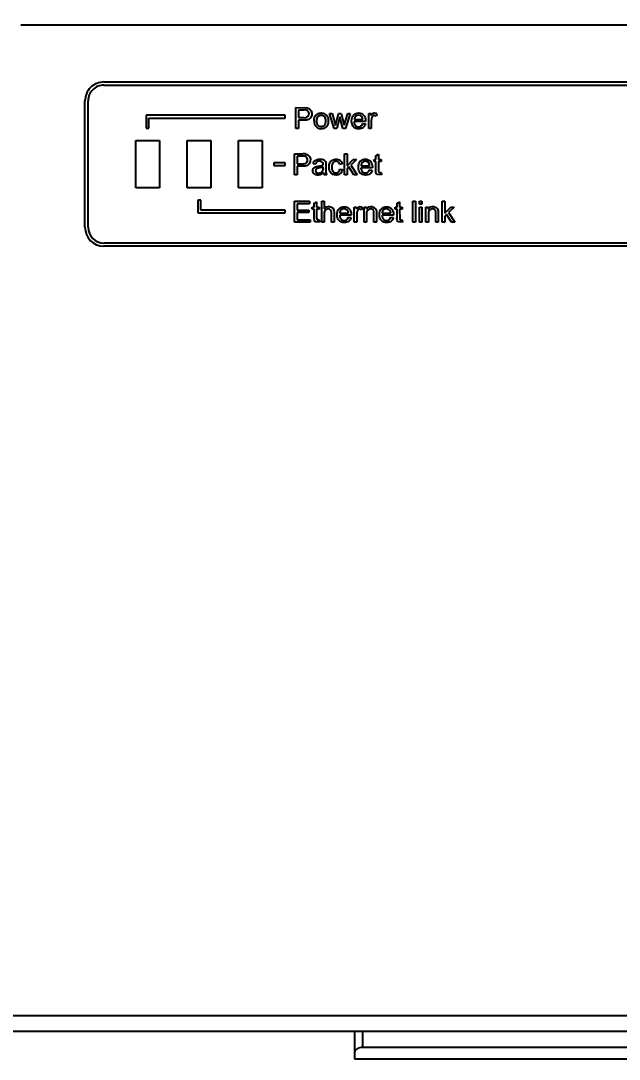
# Model space of a CAD drawing. Header units: millimetres. Extents: x -856 to 354, y -259 to 596.
# Drawn here: x -475.7 to -400, y 291.1 to 422.6 of the extents above; entities that cross this region are included whole.
import ezdxf

# ---------------------------------------------------------------- set-up
doc = ezdxf.new("R2010")
doc.units = ezdxf.units.MM
doc.linetypes.add('AI-Linetype-1', pattern=[8.946, 5.315, -1.594, 0.443, -1.594])
doc.layers.add('07 Dimension', color=4, linetype='Continuous', lineweight=15)
for name, color, linetype, lineweight, true_color in [('ガラスカバー', 7, 'Continuous', 70, 0x8f8faf), ('トップ', 7, 'Continuous', 70, 0xafaf8f), ('ネジ', 7, 'Continuous', 70, 0xaf8f8f), ('銘板', 7, 'Continuous', 70, 0xaf8f8f)]:
    doc.layers.add(name, color=color, linetype=linetype, lineweight=lineweight, true_color=true_color)
doc.styles.add('BIGFONT', font='ROMANS.SHX', dxfattribs={"bigfont": 'bigfont'})
doc.styles.get("Standard").update_dxf_attribs({"font": 'monotxt.shx', "height": 1.6, "bigfont": '@extfont2.shx'})
doc.dimstyles.new('ISO-25', dxfattribs={"dimscale": 0.5, "dimtxt": 3.2, "dimasz": 2.5, "dimexe": 1.25, "dimexo": 1, "dimgap": 1, "dimtad": 1, "dimdsep": 46, "dimtxsty": 'Standard', "dimblk": 'OPEN', "dimcen": 2.5, "dimclrd": 256, "dimclre": 256, "dimclrt": 256, "dimadec": 0, "dimazin": 0, "dimtfac": 1, "dimtmove": 0, "dimatfit": 3, "dimldrblk": 'OPEN', "dimfxl": 1, "dimlwd": -1, "dimarcsym": 0})

# ---------------------------------------------------------------- blocks, each defined once
blk = doc.blocks.new('_Open')
at = {"color": 0, "linetype": 'ByBlock', "lineweight": -2}
for p, q in [((-1, 0.167), (0, 0)), ((-1, -0.167), (0, 0)), ((0, 0), (-1, 0))]:
    blk.add_line(p, q, dxfattribs=at)
blk = doc.blocks.new('*D85')
at = {"layer": '07 Dimension', "linetype": 'AI-Linetype-1', "lineweight": -2, "ltscale": 0.15, "transparency": 16777216}
for p, q in [((-577.21, 384.29), (-577.21, 492.03)), ((-217.21, 384.29), (-217.21, 492.03))]:
    blk.add_line(p, q, dxfattribs=at)
at = {"layer": '07 Dimension', "ltscale": 0.15, "transparency": 16777216}
blk.add_line((-575.21, 491.41), (-219.21, 491.41), dxfattribs=at)
at = {"layer": 'Defpoints', "color": 0, "ltscale": 0.15, "transparency": 16777216}
for p in [(-217.21, 491.41), (-577.21, 383.79), (-217.21, 383.79)]:
    blk.add_point(p, dxfattribs=at)
at = {"layer": '07 Dimension', "ltscale": 0.15, "transparency": 16777216, "xscale": 2, "yscale": 2, "zscale": 2, "rotation": 180}
blk.add_blockref('_Open', (-577.21, 491.41), dxfattribs=at)
at = {"layer": '07 Dimension', "ltscale": 0.15, "transparency": 16777216, "xscale": 2, "yscale": 2, "zscale": 2}
blk.add_blockref('_Open', (-217.21, 491.41), dxfattribs=at)
at = {"layer": '07 Dimension', "ltscale": 0.15, "transparency": 16777216, "insert": (-397.21, 494.41), "char_height": 5, "attachment_point": 5, "style": 'BIGFONT'}
blk.add_mtext('360', dxfattribs=at)
blk = doc.blocks.new('*D86')
at = {"layer": '07 Dimension', "linetype": 'AI-Linetype-1', "lineweight": -2, "ltscale": 0.15, "transparency": 16777216}
for p, q in [((-458.81, 425.69), (-622.8, 425.69)), ((-572.01, 291.1), (-622.8, 291.1))]:
    blk.add_line(p, q, dxfattribs=at)
at = {"layer": '07 Dimension', "ltscale": 0.15, "transparency": 16777216}
blk.add_line((-622.18, 423.69), (-622.18, 293.1), dxfattribs=at)
at = {"layer": 'Defpoints', "color": 0, "ltscale": 0.15, "transparency": 16777216}
for p in [(-458.31, 425.69), (-622.18, 291.1), (-571.51, 291.1)]:
    blk.add_point(p, dxfattribs=at)
at = {"layer": '07 Dimension', "ltscale": 0.15, "transparency": 16777216, "xscale": 2, "yscale": 2, "zscale": 2}
for p, rotation in [((-622.18, 425.69), 90), ((-622.18, 291.1), 270)]:
    blk.add_blockref('_Open', p, dxfattribs=dict(at, rotation=rotation))
at = {"layer": '07 Dimension', "ltscale": 0.15, "transparency": 16777216, "insert": (-625.18, 358.4), "char_height": 5, "attachment_point": 5, "rotation": 90, "style": 'BIGFONT'}
blk.add_mtext('134.6', dxfattribs=at)

msp = doc.modelspace()

# ---------------------------------------------------------------- linework, layer by layer
at = {"layer": 'ガラスカバー', "lineweight": -3}
for p, q in [((-433.463, 292.019), (-433.463, 294.596)), ((-432.463, 294.596), (-432.463, 292.597)), ((-433.463, 291.097), (-433.463, 292.019)), ((-361.963, 292.597), (-432.463, 292.597)), ((-360.963, 291.097), (-433.463, 291.097))]:
    msp.add_line(p, q, dxfattribs=at)
msp.add_ellipse((-432.463, 292.019), major_axis=(1, 0), ratio=0.5773503, start_param=1.5707963, end_param=3.1415927, dxfattribs=at)
at = {"layer": 'トップ', "lineweight": -3}
for p, q in [((-475.739, 422.095), (-318.687, 422.095)), ((-465.213, 414.845), (-329.213, 414.845)), ((-467.613, 396.445), (-467.613, 412.445)), ((-329.213, 394.045), (-465.213, 394.045)), ((-222.213, 296.595), (-572.213, 296.595)), ((-222.213, 294.595), (-572.213, 294.595))]:
    msp.add_line(p, q, dxfattribs=at)
for centre, start, end in [((-465.213, 412.445), 90.00001, 180.00001), ((-465.213, 396.445), 180.00001, 269.99999)]:
    msp.add_arc(centre, 2.4, start, end, dxfattribs=at)
at = {"layer": 'ネジ', "lineweight": -3}
msp.add_line((-424.695, 291.097), (-430.23, 291.097), dxfattribs=at)
at = {"layer": '銘板', "lineweight": -3}
for p, q in [((-465.213, 414.445), (-329.213, 414.445)), ((-467.213, 396.445), (-467.213, 412.445)), ((-440.924, 411.604), (-439.519, 411.579)), ((-440.924, 408.951), (-440.924, 411.604)), ((-442.291, 410.628), (-459.862, 410.628)), ((-459.862, 410.628), (-459.862, 409.014)), ((-459.509, 410.275), (-442.291, 410.275)), ((-459.509, 409.014), (-459.509, 410.275)), ((-442.291, 410.275), (-442.291, 410.628)), ((-439.893, 411.291), (-440.573, 411.291)), ((-440.573, 411.291), (-440.573, 410.343)), ((-440.573, 410.343), (-439.887, 410.343)), ((-438.572, 410.273), (-438.565, 410.3)), ((-438.565, 410.3), (-438.557, 410.326)), ((-438.557, 410.326), (-438.549, 410.351)), ((-438.549, 410.351), (-438.54, 410.377)), ((-438.54, 410.377), (-438.53, 410.401)), ((-438.53, 410.401), (-438.52, 410.425)), ((-438.52, 410.425), (-438.509, 410.448)), ((-438.509, 410.448), (-438.498, 410.471)), ((-438.498, 410.471), (-438.486, 410.493)), ((-438.486, 410.493), (-438.473, 410.515)), ((-438.473, 410.515), (-438.46, 410.536)), ((-438.46, 410.536), (-438.447, 410.557)), ((-438.447, 410.557), (-438.433, 410.577)), ((-438.433, 410.577), (-438.418, 410.597)), ((-438.418, 410.597), (-438.402, 410.616)), ((-438.402, 410.616), (-438.387, 410.634)), ((-438.387, 410.634), (-438.37, 410.652)), ((-438.37, 410.652), (-438.353, 410.67)), ((-438.353, 410.67), (-438.335, 410.687)), ((-438.335, 410.687), (-438.317, 410.703)), ((-438.317, 410.703), (-438.301, 410.716)), ((-438.301, 410.716), (-438.285, 410.729)), ((-438.285, 410.729), (-438.269, 410.741)), ((-438.269, 410.741), (-438.253, 410.753)), ((-438.253, 410.753), (-438.237, 410.765)), ((-438.237, 410.765), (-438.22, 410.776)), ((-438.22, 410.776), (-438.203, 410.786)), ((-438.203, 410.786), (-438.186, 410.796)), ((-438.186, 410.796), (-438.169, 410.806)), ((-438.169, 410.806), (-438.151, 410.816)), ((-438.151, 410.816), (-438.134, 410.824)), ((-438.134, 410.824), (-438.116, 410.833)), ((-438.116, 410.833), (-438.098, 410.841)), ((-438.098, 410.841), (-438.079, 410.849)), ((-438.079, 410.849), (-438.061, 410.856)), ((-438.061, 410.856), (-438.042, 410.863)), ((-438.042, 410.863), (-438.023, 410.87)), ((-438.023, 410.87), (-438.004, 410.876)), ((-438.004, 410.876), (-437.984, 410.881)), ((-437.984, 410.881), (-437.964, 410.886)), ((-437.964, 410.886), (-437.945, 410.891)), ((-437.945, 410.891), (-437.925, 410.896)), ((-437.925, 410.896), (-437.904, 410.9)), ((-437.904, 410.9), (-437.884, 410.903)), ((-437.884, 410.903), (-437.863, 410.906)), ((-437.863, 410.906), (-437.842, 410.909)), ((-437.842, 410.909), (-437.821, 410.912)), ((-437.821, 410.912), (-437.8, 410.913)), ((-437.8, 410.913), (-437.778, 410.915)), ((-437.778, 410.915), (-437.756, 410.916)), ((-437.756, 410.916), (-437.734, 410.916)), ((-437.734, 410.916), (-437.712, 410.917)), ((-437.712, 410.917), (-437.688, 410.916)), ((-437.688, 410.916), (-437.663, 410.916)), ((-437.663, 410.916), (-437.639, 410.914)), ((-437.639, 410.914), (-437.615, 410.913)), ((-437.615, 410.913), (-437.592, 410.911)), ((-437.592, 410.911), (-437.569, 410.908)), ((-437.569, 410.908), (-437.546, 410.904)), ((-437.546, 410.904), (-437.523, 410.901)), ((-437.523, 410.901), (-437.501, 410.896)), ((-437.501, 410.896), (-437.479, 410.891)), ((-437.479, 410.891), (-437.457, 410.886)), ((-437.457, 410.886), (-437.435, 410.88)), ((-437.435, 410.88), (-437.414, 410.874)), ((-437.414, 410.874), (-437.393, 410.867)), ((-437.393, 410.867), (-437.372, 410.86)), ((-437.372, 410.86), (-437.352, 410.852)), ((-437.352, 410.852), (-437.332, 410.843)), ((-437.332, 410.843), (-437.312, 410.834)), ((-437.312, 410.834), (-437.292, 410.825)), ((-437.292, 410.825), (-437.273, 410.815)), ((-437.273, 410.815), (-437.254, 410.805)), ((-437.254, 410.805), (-437.235, 410.794)), ((-437.235, 410.794), (-437.217, 410.782)), ((-437.217, 410.782), (-437.199, 410.77)), ((-437.199, 410.77), (-437.181, 410.758)), ((-437.181, 410.758), (-437.163, 410.745)), ((-437.163, 410.745), (-437.146, 410.732)), ((-437.146, 410.732), (-437.129, 410.718)), ((-437.129, 410.718), (-437.112, 410.703)), ((-437.112, 410.703), (-437.096, 410.688)), ((-437.096, 410.688), (-437.08, 410.673)), ((-437.08, 410.673), (-437.064, 410.657)), ((-437.064, 410.657), (-437.049, 410.641)), ((-437.049, 410.641), (-437.034, 410.624)), ((-437.034, 410.624), (-437.019, 410.606)), ((-437.019, 410.606), (-437.005, 410.589)), ((-437.005, 410.589), (-436.992, 410.571)), ((-436.992, 410.571), (-436.978, 410.552)), ((-436.978, 410.552), (-436.966, 410.534)), ((-436.966, 410.534), (-436.954, 410.514)), ((-436.954, 410.514), (-436.942, 410.495)), ((-436.942, 410.495), (-436.931, 410.475)), ((-436.931, 410.475), (-436.921, 410.455)), ((-436.921, 410.455), (-436.911, 410.434)), ((-436.911, 410.434), (-436.901, 410.413)), ((-436.901, 410.413), (-436.892, 410.392)), ((-436.892, 410.392), (-436.883, 410.37)), ((-436.883, 410.37), (-436.875, 410.348)), ((-436.875, 410.348), (-436.868, 410.325)), ((-436.868, 410.325), (-436.86, 410.302)), ((-436.86, 410.302), (-436.854, 410.278)), ((-436.854, 410.278), (-436.848, 410.255)), ((-436.664, 410.873), (-436.327, 410.873)), ((-436.076, 408.951), (-436.664, 410.873)), ((-436.327, 410.873), (-435.907, 409.351)), ((-435.907, 409.351), (-435.502, 410.873)), ((-435.346, 410.43), (-435.735, 408.951)), ((-435.502, 410.873), (-435.167, 410.873)), ((-435.272, 410.102), (-435.346, 410.43)), ((-435.167, 410.873), (-434.783, 409.391)), ((-434.783, 409.391), (-434.343, 410.873)), ((-434.026, 410.873), (-434.627, 408.951)), ((-434.343, 410.873), (-434.026, 410.873)), ((-431.695, 408.951), (-431.695, 410.873)), ((-431.695, 410.873), (-431.401, 410.873)), ((-431.401, 410.873), (-431.401, 410.582)), ((-430.65, 410.811), (-430.763, 410.509)), ((-459.862, 409.014), (-459.509, 409.014)), ((-439.892, 410.029), (-440.573, 410.029)), ((-440.573, 410.029), (-440.573, 408.951)), ((-438.613, 409.945), (-438.612, 409.978)), ((-438.613, 409.912), (-438.613, 409.945)), ((-438.612, 409.978), (-438.611, 410.01)), ((-438.611, 410.01), (-438.609, 410.041)), ((-438.609, 410.041), (-438.606, 410.072)), ((-438.606, 410.072), (-438.603, 410.102)), ((-438.603, 410.102), (-438.599, 410.132)), ((-438.599, 410.132), (-438.595, 410.162)), ((-438.595, 410.162), (-438.59, 410.19)), ((-438.59, 410.19), (-438.585, 410.218)), ((-438.585, 410.218), (-438.578, 410.246)), ((-438.578, 410.246), (-438.572, 410.273)), ((-437.235, 409.032), (-437.248, 409.025)), ((-437.223, 409.039), (-437.235, 409.032)), ((-437.21, 409.047), (-437.223, 409.039)), ((-437.198, 409.055), (-437.21, 409.047)), ((-437.186, 409.063), (-437.198, 409.055)), ((-437.174, 409.071), (-437.186, 409.063)), ((-437.162, 409.079), (-437.174, 409.071)), ((-437.15, 409.088), (-437.162, 409.079)), ((-437.138, 409.097), (-437.15, 409.088)), ((-437.127, 409.106), (-437.138, 409.097)), ((-437.115, 409.115), (-437.127, 409.106)), ((-437.104, 409.125), (-437.115, 409.115)), ((-437.093, 409.135), (-437.104, 409.125)), ((-437.082, 409.145), (-437.093, 409.135)), ((-437.071, 409.155), (-437.082, 409.145)), ((-437.061, 409.166), (-437.071, 409.155)), ((-437.051, 409.176), (-437.061, 409.166)), ((-437.041, 409.187), (-437.051, 409.176)), ((-437.031, 409.198), (-437.041, 409.187)), ((-437.021, 409.209), (-437.031, 409.198)), ((-437.012, 409.221), (-437.021, 409.209)), ((-437.003, 409.232), (-437.012, 409.221)), ((-436.994, 409.244), (-437.003, 409.232)), ((-436.985, 409.256), (-436.994, 409.244)), ((-436.977, 409.268), (-436.985, 409.256)), ((-436.968, 409.28), (-436.977, 409.268)), ((-436.96, 409.292), (-436.968, 409.28)), ((-436.952, 409.305), (-436.96, 409.292)), ((-436.945, 409.317), (-436.952, 409.305)), ((-436.938, 409.33), (-436.945, 409.317)), ((-436.931, 409.343), (-436.938, 409.33)), ((-436.917, 409.369), (-436.931, 409.343)), ((-436.91, 409.383), (-436.917, 409.369)), ((-436.904, 409.396), (-436.91, 409.383)), ((-436.898, 409.411), (-436.904, 409.396)), ((-436.892, 409.426), (-436.898, 409.411)), ((-436.886, 409.441), (-436.892, 409.426)), ((-436.88, 409.456), (-436.886, 409.441)), ((-436.875, 409.472), (-436.88, 409.456)), ((-436.87, 409.487), (-436.875, 409.472)), ((-436.865, 409.504), (-436.87, 409.487)), ((-436.856, 409.537), (-436.865, 409.504)), ((-436.848, 409.571), (-436.856, 409.537)), ((-436.848, 410.255), (-436.842, 410.231)), ((-436.84, 409.607), (-436.848, 409.571)), ((-436.842, 410.231), (-436.837, 410.206)), ((-436.834, 409.645), (-436.84, 409.607)), ((-436.837, 410.206), (-436.832, 410.181)), ((-436.828, 409.683), (-436.834, 409.645)), ((-436.832, 410.181), (-436.828, 410.156)), ((-436.828, 410.156), (-436.824, 410.13)), ((-436.823, 409.722), (-436.828, 409.683)), ((-436.824, 410.13), (-436.821, 410.104)), ((-436.819, 409.763), (-436.823, 409.722)), ((-436.821, 410.104), (-436.818, 410.077)), ((-436.816, 409.805), (-436.819, 409.763)), ((-436.818, 410.077), (-436.816, 410.05)), ((-436.816, 410.05), (-436.814, 410.023)), ((-436.814, 409.848), (-436.816, 409.805)), ((-436.814, 410.023), (-436.813, 409.996)), ((-436.813, 409.893), (-436.814, 409.848)), ((-436.813, 409.996), (-436.812, 409.967)), ((-436.812, 409.939), (-436.813, 409.893)), ((-436.812, 409.967), (-436.812, 409.939)), ((-434.966, 408.951), (-435.272, 410.102)), ((-432.091, 409.828), (-433.525, 409.828)), ((-433.507, 410.097), (-432.433, 410.097)), ((-432.437, 409.57), (-432.1, 409.528)), ((-431.369, 409.957), (-431.369, 408.951)), ((-440.573, 408.951), (-440.924, 408.951)), ((-435.735, 408.951), (-436.076, 408.951)), ((-434.627, 408.951), (-434.966, 408.951)), ((-431.369, 408.951), (-431.695, 408.951)), ((-461.187, 401.435), (-461.187, 407.441)), ((-461.187, 407.441), (-458.184, 407.441)), ((-458.184, 407.441), (-458.184, 401.435)), ((-454.681, 401.435), (-454.681, 407.441)), ((-454.681, 407.441), (-451.678, 407.441)), ((-451.678, 407.441), (-451.678, 401.435)), ((-448.175, 401.435), (-448.175, 407.441)), ((-448.175, 407.441), (-445.173, 407.441)), ((-445.173, 407.441), (-445.173, 401.435)), ((-441.099, 405.753), (-440.099, 405.753)), ((-441.099, 403.1), (-441.099, 405.753)), ((-440.07, 405.44), (-440.748, 405.44)), ((-440.748, 405.44), (-440.748, 404.492)), ((-434.751, 403.1), (-434.751, 405.753)), ((-434.751, 405.753), (-434.425, 405.753)), ((-434.425, 405.753), (-434.425, 404.24)), ((-434.425, 404.24), (-433.654, 405.022)), ((-433.232, 405.022), (-433.967, 404.309)), ((-433.654, 405.022), (-433.232, 405.022)), ((-431.016, 404.769), (-431.016, 405.022)), ((-431.016, 405.022), (-430.777, 405.022)), ((-430.777, 405.498), (-430.453, 405.694)), ((-430.777, 405.022), (-430.777, 405.498)), ((-430.453, 405.694), (-430.453, 405.022)), ((-430.453, 405.022), (-430.125, 405.022)), ((-430.125, 405.022), (-430.125, 404.769)), ((-442.291, 404.621), (-443.7, 404.621)), ((-443.7, 404.621), (-443.7, 404.268)), ((-443.7, 404.268), (-442.291, 404.268)), ((-442.291, 404.268), (-442.291, 404.621)), ((-440.748, 404.492), (-440.062, 404.492)), ((-440.068, 404.179), (-440.748, 404.179)), ((-440.748, 404.179), (-440.748, 403.1)), ((-438.773, 403.69), (-438.771, 403.707)), ((-438.771, 403.707), (-438.767, 403.723)), ((-438.767, 403.723), (-438.763, 403.74)), ((-438.763, 403.74), (-438.759, 403.756)), ((-438.759, 403.756), (-438.754, 403.772)), ((-438.754, 403.772), (-438.749, 403.788)), ((-438.749, 403.788), (-438.743, 403.804)), ((-438.743, 403.804), (-438.736, 403.819)), ((-438.736, 403.819), (-438.73, 403.835)), ((-438.73, 403.835), (-438.722, 403.85)), ((-438.404, 404.43), (-438.723, 404.473)), ((-438.722, 403.85), (-438.715, 403.864)), ((-438.715, 403.864), (-438.707, 403.878)), ((-438.707, 403.878), (-438.699, 403.892)), ((-438.699, 403.892), (-438.691, 403.905)), ((-438.691, 403.905), (-438.682, 403.918)), ((-438.682, 403.918), (-438.672, 403.931)), ((-438.672, 403.931), (-438.662, 403.944)), ((-438.662, 403.944), (-438.652, 403.956)), ((-438.652, 403.956), (-438.642, 403.968)), ((-438.642, 403.968), (-438.631, 403.98)), ((-438.631, 403.98), (-438.62, 403.991)), ((-438.62, 403.991), (-438.608, 404.002)), ((-438.608, 404.002), (-438.597, 404.013)), ((-438.597, 404.013), (-438.585, 404.023)), ((-438.585, 404.023), (-438.572, 404.033)), ((-438.572, 404.033), (-438.559, 404.043)), ((-438.559, 404.043), (-438.547, 404.052)), ((-438.547, 404.052), (-438.312, 404.159)), ((-438.258, 403.876), (-438.431, 403.616)), ((-438.312, 404.159), (-437.441, 404.32)), ((-437.441, 404.064), (-438.258, 403.876)), ((-437.441, 403.945), (-437.441, 404.064)), ((-437.128, 404.64), (-437.111, 404.34)), ((-437.111, 404.34), (-437.111, 403.905)), ((-435.062, 404.458), (-435.379, 404.409)), ((-435.352, 403.804), (-435.031, 403.762)), ((-434.195, 404.082), (-434.425, 403.862)), ((-434.425, 403.862), (-434.425, 403.1)), ((-433.56, 403.1), (-434.195, 404.082)), ((-433.967, 404.309), (-433.157, 403.1)), ((-431.237, 403.978), (-432.671, 403.978)), ((-432.653, 404.275), (-432.653, 404.246)), ((-432.653, 404.246), (-431.579, 404.246)), ((-431.582, 403.719), (-431.246, 403.677)), ((-430.777, 404.769), (-431.016, 404.769)), ((-430.777, 403.662), (-430.777, 404.769)), ((-430.453, 404.769), (-430.436, 403.465)), ((-430.125, 404.769), (-430.453, 404.769)), ((-440.748, 403.1), (-441.099, 403.1)), ((-438.779, 403.623), (-438.778, 403.64)), ((-438.779, 403.592), (-438.779, 403.623)), ((-438.778, 403.577), (-438.779, 403.592)), ((-438.778, 403.64), (-438.777, 403.657)), ((-438.777, 403.562), (-438.778, 403.577)), ((-438.777, 403.657), (-438.775, 403.673)), ((-438.776, 403.548), (-438.777, 403.562)), ((-438.775, 403.533), (-438.776, 403.548)), ((-438.775, 403.673), (-438.773, 403.69)), ((-438.773, 403.519), (-438.775, 403.533)), ((-438.771, 403.505), (-438.773, 403.519)), ((-438.768, 403.491), (-438.771, 403.505)), ((-438.765, 403.478), (-438.768, 403.491)), ((-438.762, 403.464), (-438.765, 403.478)), ((-438.759, 403.451), (-438.762, 403.464)), ((-438.755, 403.438), (-438.759, 403.451)), ((-438.751, 403.425), (-438.755, 403.438)), ((-438.746, 403.412), (-438.751, 403.425)), ((-438.742, 403.4), (-438.746, 403.412)), ((-438.736, 403.387), (-438.742, 403.4)), ((-438.731, 403.375), (-438.736, 403.387)), ((-438.725, 403.363), (-438.731, 403.375)), ((-438.719, 403.351), (-438.725, 403.363)), ((-438.712, 403.339), (-438.719, 403.351)), ((-438.706, 403.328), (-438.712, 403.339)), ((-438.699, 403.316), (-438.706, 403.328)), ((-438.691, 403.305), (-438.699, 403.316)), ((-438.683, 403.294), (-438.691, 403.305)), ((-438.675, 403.283), (-438.683, 403.294)), ((-438.667, 403.272), (-438.675, 403.283)), ((-438.658, 403.262), (-438.667, 403.272)), ((-438.649, 403.251), (-438.658, 403.262)), ((-438.629, 403.231), (-438.649, 403.251)), ((-438.619, 403.221), (-438.629, 403.231)), ((-438.609, 403.211), (-438.619, 403.221)), ((-438.598, 403.202), (-438.609, 403.211)), ((-438.587, 403.193), (-438.598, 403.202)), ((-438.576, 403.184), (-438.587, 403.193)), ((-438.564, 403.175), (-438.576, 403.184)), ((-438.552, 403.167), (-438.564, 403.175)), ((-438.54, 403.159), (-438.552, 403.167)), ((-438.527, 403.151), (-438.54, 403.159)), ((-438.515, 403.144), (-438.527, 403.151)), ((-438.501, 403.136), (-438.515, 403.144)), ((-438.488, 403.13), (-438.501, 403.136)), ((-438.474, 403.123), (-438.488, 403.13)), ((-438.46, 403.117), (-438.474, 403.123)), ((-438.446, 403.111), (-438.46, 403.117)), ((-438.432, 403.105), (-438.446, 403.111)), ((-438.417, 403.1), (-438.432, 403.105)), ((-438.431, 403.616), (-438.431, 403.601)), ((-438.431, 403.601), (-438.431, 403.593)), ((-438.431, 403.593), (-438.429, 403.578)), ((-438.429, 403.578), (-438.428, 403.57)), ((-438.428, 403.57), (-438.426, 403.555)), ((-438.426, 403.555), (-438.422, 403.54)), ((-438.422, 403.54), (-438.42, 403.532)), ((-438.42, 403.532), (-438.415, 403.518)), ((-438.402, 403.095), (-438.417, 403.1)), ((-438.415, 403.518), (-438.413, 403.51)), ((-438.413, 403.51), (-438.406, 403.496)), ((-438.406, 403.496), (-438.4, 403.482)), ((-438.386, 403.09), (-438.402, 403.095)), ((-438.4, 403.482), (-438.392, 403.468)), ((-438.392, 403.468), (-438.384, 403.455)), ((-438.371, 403.086), (-438.386, 403.09)), ((-438.384, 403.455), (-438.379, 403.449)), ((-438.379, 403.449), (-438.37, 403.436)), ((-438.355, 403.082), (-438.371, 403.086)), ((-438.37, 403.436), (-438.365, 403.43)), ((-438.365, 403.43), (-438.36, 403.424)), ((-438.36, 403.424), (-438.355, 403.419)), ((-438.355, 403.419), (-438.344, 403.408)), ((-438.339, 403.078), (-438.355, 403.082)), ((-438.344, 403.408), (-438.326, 403.393)), ((-438.322, 403.074), (-438.339, 403.078)), ((-438.326, 403.393), (-438.313, 403.383)), ((-438.305, 403.071), (-438.322, 403.074)), ((-438.313, 403.383), (-438.307, 403.378)), ((-438.307, 403.378), (-438.3, 403.373)), ((-438.288, 403.068), (-438.305, 403.071)), ((-438.3, 403.373), (-438.285, 403.364)), ((-438.271, 403.066), (-438.288, 403.068)), ((-438.285, 403.364), (-438.278, 403.36)), ((-438.278, 403.36), (-438.262, 403.352)), ((-438.253, 403.064), (-438.271, 403.066)), ((-438.262, 403.352), (-438.254, 403.349)), ((-438.254, 403.349), (-438.246, 403.345)), ((-438.235, 403.062), (-438.253, 403.064)), ((-438.246, 403.345), (-438.237, 403.342)), ((-438.237, 403.342), (-438.229, 403.339)), ((-438.217, 403.06), (-438.235, 403.062)), ((-438.229, 403.339), (-438.211, 403.333)), ((-438.199, 403.059), (-438.217, 403.06)), ((-438.211, 403.333), (-438.183, 403.326)), ((-438.161, 403.057), (-438.199, 403.059)), ((-438.183, 403.326), (-438.174, 403.324)), ((-438.174, 403.324), (-438.154, 403.32)), ((-438.122, 403.056), (-438.161, 403.057)), ((-438.154, 403.32), (-438.144, 403.318)), ((-438.144, 403.318), (-438.123, 403.315)), ((-438.123, 403.315), (-438.112, 403.314)), ((-438.099, 403.056), (-438.122, 403.056)), ((-438.112, 403.314), (-438.09, 403.313)), ((-438.076, 403.057), (-438.099, 403.056)), ((-438.09, 403.313), (-438.067, 403.312)), ((-438.053, 403.058), (-438.076, 403.057)), ((-438.067, 403.312), (-438.044, 403.311)), ((-438.03, 403.06), (-438.053, 403.058)), ((-438.044, 403.311), (-438.02, 403.312)), ((-438.007, 403.062), (-438.03, 403.06)), ((-438.02, 403.312), (-437.997, 403.313)), ((-437.985, 403.065), (-438.007, 403.062)), ((-437.997, 403.313), (-437.975, 403.314)), ((-437.962, 403.068), (-437.985, 403.065)), ((-437.975, 403.314), (-437.952, 403.316)), ((-437.939, 403.072), (-437.962, 403.068)), ((-437.952, 403.316), (-437.93, 403.319)), ((-437.917, 403.076), (-437.939, 403.072)), ((-437.93, 403.319), (-437.908, 403.323)), ((-437.894, 403.081), (-437.917, 403.076)), ((-437.908, 403.323), (-437.887, 403.327)), ((-437.872, 403.086), (-437.894, 403.081)), ((-437.887, 403.327), (-437.866, 403.332)), ((-437.849, 403.092), (-437.872, 403.086)), ((-437.866, 403.332), (-437.845, 403.338)), ((-437.827, 403.098), (-437.849, 403.092)), ((-437.845, 403.338), (-437.825, 403.344)), ((-437.806, 403.105), (-437.827, 403.098)), ((-437.825, 403.344), (-437.805, 403.35)), ((-437.784, 403.112), (-437.806, 403.105)), ((-437.805, 403.35), (-437.785, 403.358)), ((-437.785, 403.358), (-437.766, 403.366)), ((-437.763, 403.12), (-437.784, 403.112)), ((-437.766, 403.366), (-437.746, 403.375)), ((-437.742, 403.128), (-437.763, 403.12)), ((-437.746, 403.375), (-437.728, 403.384)), ((-437.72, 403.137), (-437.742, 403.128)), ((-437.728, 403.384), (-437.709, 403.394)), ((-437.699, 403.146), (-437.72, 403.137)), ((-437.678, 403.157), (-437.699, 403.146)), ((-437.656, 403.168), (-437.678, 403.157)), ((-437.635, 403.18), (-437.656, 403.168)), ((-437.613, 403.192), (-437.635, 403.18)), ((-437.592, 403.206), (-437.613, 403.192)), ((-437.57, 403.22), (-437.592, 403.206)), ((-437.548, 403.234), (-437.57, 403.22)), ((-437.526, 403.249), (-437.548, 403.234)), ((-437.504, 403.265), (-437.526, 403.249)), ((-437.481, 403.282), (-437.504, 403.265)), ((-437.459, 403.3), (-437.481, 403.282)), ((-437.414, 403.337), (-437.459, 403.3)), ((-437.009, 403.1), (-437.348, 403.1)), ((-434.425, 403.1), (-434.751, 403.1)), ((-433.157, 403.1), (-433.56, 403.1)), ((-430.078, 403.103), (-430.6, 403.131)), ((-430.125, 403.391), (-430.078, 403.103)), ((-458.184, 401.435), (-461.187, 401.435)), ((-451.678, 401.435), (-454.681, 401.435)), ((-445.173, 401.435), (-448.175, 401.435)), ((-452.964, 399.875), (-453.317, 399.875)), ((-453.317, 399.875), (-453.317, 398.261)), ((-452.964, 398.614), (-452.964, 399.875)), ((-442.291, 398.614), (-452.964, 398.614)), ((-442.291, 398.261), (-442.291, 398.614)), ((-441.099, 399.74), (-439.18, 399.74)), ((-441.099, 397.086), (-441.099, 399.74)), ((-439.18, 399.427), (-440.748, 399.427)), ((-440.748, 399.427), (-440.748, 398.614)), ((-440.748, 398.614), (-439.28, 398.614)), ((-439.28, 398.614), (-439.28, 398.302)), ((-439.18, 399.74), (-439.18, 399.427)), ((-438.855, 398.755), (-438.855, 399.009)), ((-438.855, 399.009), (-438.615, 399.009)), ((-438.615, 398.755), (-438.855, 398.755)), ((-438.615, 399.485), (-438.292, 399.68)), ((-438.615, 399.009), (-438.615, 399.485)), ((-438.615, 397.649), (-438.615, 398.755)), ((-438.292, 399.68), (-438.292, 399.009)), ((-438.292, 399.009), (-437.964, 399.009)), ((-437.964, 398.755), (-438.292, 398.755)), ((-438.292, 398.755), (-438.292, 397.631)), ((-437.964, 399.009), (-437.964, 398.755)), ((-437.645, 397.086), (-437.645, 399.74)), ((-437.645, 399.74), (-437.319, 399.74)), ((-437.319, 399.74), (-437.319, 398.788)), ((-433.525, 397.086), (-433.525, 399.009)), ((-433.525, 399.009), (-433.232, 399.009)), ((-433.232, 399.009), (-433.232, 398.718)), ((-432.48, 398.947), (-432.593, 398.645)), ((-432.287, 397.086), (-432.287, 399.009)), ((-432.287, 399.009), (-431.993, 399.009)), ((-431.993, 399.009), (-431.993, 398.735)), ((-428.342, 398.755), (-428.342, 399.009)), ((-428.342, 399.009), (-428.103, 399.009)), ((-428.103, 398.755), (-428.342, 398.755)), ((-428.103, 399.485), (-427.779, 399.68)), ((-428.103, 399.009), (-428.103, 399.485)), ((-428.103, 397.649), (-428.103, 398.755)), ((-427.779, 399.68), (-427.779, 399.009)), ((-427.779, 399.009), (-427.451, 399.009)), ((-427.451, 398.755), (-427.779, 398.755)), ((-427.779, 398.755), (-427.762, 397.452)), ((-427.451, 399.009), (-427.451, 398.755)), ((-426.11, 397.086), (-426.11, 399.74)), ((-426.11, 399.74), (-425.784, 399.74)), ((-425.784, 399.74), (-425.784, 397.086)), ((-425.277, 399.74), (-424.951, 399.74)), ((-425.277, 399.365), (-425.277, 399.74)), ((-424.951, 399.365), (-425.277, 399.365)), ((-425.277, 399.009), (-424.951, 399.009)), ((-425.277, 397.086), (-425.277, 399.009)), ((-424.951, 399.74), (-424.951, 399.365)), ((-424.951, 399.009), (-424.951, 397.086)), ((-424.455, 397.086), (-424.455, 399.009)), ((-424.455, 399.009), (-424.162, 399.009)), ((-424.162, 399.009), (-424.162, 398.735)), ((-422.392, 397.086), (-422.392, 399.74)), ((-422.392, 399.74), (-422.066, 399.74)), ((-422.066, 399.74), (-422.066, 398.227)), ((-422.066, 398.227), (-421.294, 399.009)), ((-420.873, 399.009), (-421.608, 398.296)), ((-421.294, 399.009), (-420.873, 399.009)), ((-453.317, 398.261), (-442.291, 398.261)), ((-439.28, 398.302), (-440.748, 398.302)), ((-440.748, 398.302), (-440.748, 397.399)), ((-440.748, 397.399), (-439.119, 397.399)), ((-439.119, 397.399), (-439.119, 397.086)), ((-438.576, 397.264), (-438.615, 397.649)), ((-438.292, 397.631), (-438.218, 397.388)), ((-438.218, 397.388), (-437.964, 397.377)), ((-437.964, 397.377), (-437.917, 397.09)), ((-437.319, 398.138), (-437.319, 397.086)), ((-436.405, 397.086), (-436.405, 398.304)), ((-436.079, 398.304), (-436.079, 397.086)), ((-433.922, 397.964), (-435.355, 397.964)), ((-435.338, 398.232), (-434.264, 398.232)), ((-434.267, 397.705), (-433.931, 397.664)), ((-433.199, 398.093), (-433.199, 397.086)), ((-431.961, 398.136), (-431.961, 397.086)), ((-431.05, 397.086), (-431.05, 398.256)), ((-430.725, 398.269), (-430.725, 397.086)), ((-428.563, 397.964), (-429.997, 397.964)), ((-429.979, 398.232), (-428.905, 398.232)), ((-428.909, 397.705), (-428.572, 397.664)), ((-427.706, 397.388), (-427.451, 397.377)), ((-427.451, 397.377), (-427.404, 397.09)), ((-424.129, 398.136), (-424.129, 397.086)), ((-423.219, 397.086), (-423.219, 398.256)), ((-422.893, 398.269), (-422.893, 397.086)), ((-421.835, 398.069), (-422.066, 397.849)), ((-422.066, 397.849), (-422.066, 397.086)), ((-421.201, 397.086), (-421.835, 398.069)), ((-421.608, 398.296), (-420.799, 397.086)), ((-439.119, 397.086), (-441.099, 397.086)), ((-437.917, 397.09), (-438.438, 397.117)), ((-437.319, 397.086), (-437.645, 397.086)), ((-436.079, 397.086), (-436.405, 397.086)), ((-433.199, 397.086), (-433.525, 397.086)), ((-431.961, 397.086), (-432.287, 397.086)), ((-430.725, 397.086), (-431.05, 397.086)), ((-427.404, 397.09), (-427.926, 397.117)), ((-425.784, 397.086), (-426.11, 397.086)), ((-424.951, 397.086), (-425.277, 397.086)), ((-424.129, 397.086), (-424.455, 397.086)), ((-422.893, 397.086), (-423.219, 397.086)), ((-422.066, 397.086), (-422.392, 397.086)), ((-420.799, 397.086), (-421.201, 397.086)), ((-329.213, 394.445), (-465.213, 394.445))]:
    msp.add_line(p, q, dxfattribs=at)
for centre, radius, start, end in [((-465.213, 412.445), 2, 90.00001, 180.00001), ((-437.698, 409.828), 0.92, 174.73726, 264.75342), ((-437.926, 404.346), 0.486, 356.89051, 170.03116), ((-432.118, 403.884), 0.561, 170.39918, 342.85506), ((-432.116, 404.26), 0.537, 358.43795, 178.41956), ((-436.731, 403.399), 0.686, 185.17324, 205.83635), ((-465.213, 396.445), 2, 180.00001, 269.99999)]:
    msp.add_arc(centre, radius, start, end, dxfattribs=at)
at = {"layer": '銘板', "lineweight": -3, "extrusion": (8.67362e-17, 3.29719e-15, -1)}
msp.add_ellipse((-437.532, 409.05), major_axis=(0.358, 0.076), ratio=0.339294, start_param=0.7324567, end_param=2.4123088, dxfattribs=at)
at = {"layer": '銘板', "lineweight": -3}
for centre, major_axis, ratio, start_param, end_param in [((-437.784, 403.771), (-0.189, -0.388), 0.7641968, 0.782019, 2.3594768), ((-436.914, 403.52), (0.07, -0.546), 0.3958823, 3.8812956, 5.5392389), ((-431.385, 398.752), (-0.0867, 0.0108), 0.1770101, 3.8364143, 5.5954067), ((-423.554, 398.752), (-0.0859, 0.0107), 0.177655, 3.8320391, 5.5972425)]:
    msp.add_ellipse(centre, major_axis=major_axis, ratio=ratio, start_param=start_param, end_param=end_param, dxfattribs=at)
for points in [[(-439.602, 411.293), (-439.68, 411.322), (-439.815, 411.321), (-439.893, 411.291)], [(-439.519, 411.579), (-439.507, 411.577), (-439.484, 411.571), (-439.472, 411.568)], [(-431.401, 410.582), (-431.389, 410.635), (-431.345, 410.719), (-431.307, 410.759)], [(-431.314, 410.337), (-431.348, 410.241), (-431.374, 410.059), (-431.369, 409.957)], [(-431.25, 410.46), (-431.275, 410.432), (-431.306, 410.374), (-431.314, 410.337)], [(-431.307, 410.759), (-431.14, 410.955), (-430.846, 410.978), (-430.65, 410.811)], [(-430.763, 410.509), (-430.911, 410.63), (-431.129, 410.608), (-431.25, 410.46)], [(-440.099, 405.753), (-439.991, 405.79), (-439.801, 405.794), (-439.692, 405.761)], [(-439.52, 405.26), (-439.637, 405.421), (-439.881, 405.501), (-440.07, 405.44)], [(-439.448, 404.839), (-439.404, 404.966), (-439.437, 405.155), (-439.52, 405.26)], [(-440.062, 404.492), (-439.797, 404.418), (-439.522, 404.573), (-439.448, 404.839)], [(-430.6, 403.131), (-430.779, 403.235), (-430.858, 403.472), (-430.777, 403.662)], [(-430.436, 403.465), (-430.364, 403.385), (-430.226, 403.352), (-430.125, 403.391)], [(-437.083, 398.696), (-437.268, 398.592), (-437.373, 398.344), (-437.319, 398.138)], [(-437.319, 398.788), (-437.191, 398.995), (-436.897, 399.124), (-436.658, 399.078)], [(-436.817, 398.767), (-436.897, 398.776), (-437.019, 398.744), (-437.083, 398.696)], [(-436.405, 398.304), (-436.391, 398.546), (-436.576, 398.753), (-436.817, 398.767)], [(-436.658, 399.078), (-436.284, 399.024), (-436.026, 398.678), (-436.079, 398.304)], [(-433.232, 398.718), (-433.22, 398.771), (-433.176, 398.853), (-433.139, 398.893)], [(-433.145, 398.473), (-433.178, 398.376), (-433.204, 398.195), (-433.199, 398.093)], [(-433.081, 398.596), (-433.106, 398.568), (-433.136, 398.509), (-433.145, 398.473)], [(-433.139, 398.893), (-432.972, 399.09), (-432.677, 399.114), (-432.48, 398.947)], [(-432.593, 398.645), (-432.741, 398.766), (-432.959, 398.744), (-433.081, 398.596)], [(-431.993, 398.735), (-431.864, 398.979), (-431.545, 399.126), (-431.276, 399.067)], [(-431.451, 398.77), (-431.732, 398.779), (-431.967, 398.558), (-431.976, 398.277)], [(-431.05, 398.256), (-430.986, 398.467), (-431.106, 398.69), (-431.317, 398.753)], [(-431.276, 399.067), (-430.903, 398.999), (-430.656, 398.641), (-430.725, 398.269)], [(-424.162, 398.735), (-424.033, 398.979), (-423.714, 399.126), (-423.445, 399.067)], [(-423.619, 398.77), (-423.9, 398.779), (-424.135, 398.558), (-424.144, 398.277)], [(-423.219, 398.256), (-423.155, 398.467), (-423.275, 398.69), (-423.486, 398.753)], [(-423.445, 399.067), (-423.072, 398.999), (-422.825, 398.642), (-422.893, 398.269)], [(-438.438, 397.117), (-438.492, 397.142), (-438.555, 397.209), (-438.576, 397.264)], [(-431.976, 398.277), (-431.979, 398.24), (-431.971, 398.172), (-431.961, 398.136)], [(-427.926, 397.117), (-428.104, 397.222), (-428.183, 397.459), (-428.103, 397.649)], [(-427.762, 397.452), (-427.754, 397.428), (-427.728, 397.399), (-427.706, 397.388)], [(-424.144, 398.277), (-424.147, 398.24), (-424.14, 398.172), (-424.129, 398.136)]]:
    msp.add_open_spline(points, degree=3, dxfattribs=at)
for points, knots in [([(-439.472, 411.568), (-439.048, 411.452), (-438.797, 411.014), (-438.913, 410.589), (-439.029, 410.164), (-439.467, 409.914), (-439.892, 410.029)], [6.50304569, 6.50304569, 6.50304569, 6.50304569, 6.83637902, 6.83637902, 6.83637902, 7.16971235, 7.16971235, 7.16971235, 7.16971235]), ([(-439.887, 410.343), (-439.624, 410.264), (-439.348, 410.413), (-439.269, 410.676), (-439.19, 410.938), (-439.339, 411.215), (-439.602, 411.293)], [-3.31303863, -3.31303863, -3.31303863, -3.31303863, -2.9797053, -2.9797053, -2.9797053, -2.64637197, -2.64637197, -2.64637197, -2.64637197]), ([(-438.279, 409.912), (-438.279, 409.666), (-438.225, 409.481), (-438.118, 409.359), (-438.01, 409.236), (-437.875, 409.175), (-437.712, 409.175), (-437.55, 409.175), (-437.416, 409.237), (-437.309, 409.36), (-437.201, 409.483), (-437.147, 409.671), (-437.147, 409.923), (-437.147, 410.16), (-437.201, 410.34), (-437.309, 410.463), (-437.417, 410.586), (-437.552, 410.647), (-437.712, 410.647), (-437.875, 410.647), (-438.01, 410.586), (-438.118, 410.464), (-438.225, 410.343), (-438.279, 410.158), (-438.279, 409.912)], [-1, -1, -1, -1, -0.875, -0.875, -0.875, -0.75, -0.75, -0.75, -0.625, -0.625, -0.625, -0.5, -0.5, -0.5, -0.375, -0.375, -0.375, -0.25, -0.25, -0.25, -0.125, -0.125, -0.125, 0, 0, 0, 0]), ([(-432.1, 409.528), (-432.153, 409.331), (-432.252, 409.179), (-432.395, 409.07), (-432.539, 408.962), (-432.723, 408.907), (-432.945, 408.907), (-433.227, 408.907), (-433.45, 408.993), (-433.614, 409.167), (-433.779, 409.34), (-433.862, 409.583), (-433.862, 409.895), (-433.862, 410.219), (-433.778, 410.47), (-433.612, 410.648), (-433.445, 410.827), (-433.229, 410.917), (-432.964, 410.917), (-432.707, 410.917), (-432.496, 410.829), (-432.334, 410.654), (-432.171, 410.479), (-432.089, 410.233), (-432.089, 409.915), (-432.089, 409.896), (-432.09, 409.867), (-432.091, 409.828)], [2.77339164, 2.77339164, 2.77339164, 2.77339164, 2.88450275, 2.88450275, 2.88450275, 2.99561386, 2.99561386, 2.99561386, 3.10672498, 3.10672498, 3.10672498, 3.21783609, 3.21783609, 3.21783609, 3.3289472, 3.3289472, 3.3289472, 3.44005831, 3.44005831, 3.44005831, 3.55116942, 3.55116942, 3.55116942, 3.66228053, 3.66228053, 3.66228053, 3.77339164, 3.77339164, 3.77339164, 3.77339164]), ([(-432.433, 410.097), (-432.425, 410.393), (-432.659, 410.64), (-432.955, 410.648), (-433.252, 410.657), (-433.499, 410.423), (-433.507, 410.126), (-433.507, 410.119), (-433.507, 410.104), (-433.507, 410.097)], [0, 0, 0, 0, 0.3333333, 0.3333333, 0.3333333, 0.6666667, 0.6666667, 0.6666667, 1, 1, 1, 1]), ([(-433.525, 409.828), (-433.577, 409.524), (-433.372, 409.234), (-433.067, 409.182), (-432.795, 409.131), (-432.514, 409.304), (-432.437, 409.57)], [1.4338497, 1.4338497, 1.4338497, 1.4338497, 1.9338497, 1.9338497, 1.9338497, 2.4338497, 2.4338497, 2.4338497, 2.4338497]), ([(-439.692, 405.761), (-439.255, 405.658), (-438.985, 405.219), (-439.089, 404.782), (-439.193, 404.345), (-439.631, 404.075), (-440.068, 404.179)], [6.09835992, 6.09835992, 6.09835992, 6.09835992, 6.43169325, 6.43169325, 6.43169325, 6.76502659, 6.76502659, 6.76502659, 6.76502659]), ([(-438.723, 404.473), (-438.694, 404.61), (-438.646, 404.72), (-438.58, 404.804), (-438.514, 404.888), (-438.417, 404.953), (-438.292, 404.998), (-438.167, 405.043), (-438.021, 405.066), (-437.856, 405.066), (-437.691, 405.066), (-437.558, 405.046), (-437.456, 405.008), (-437.353, 404.969), (-437.277, 404.92), (-437.229, 404.862), (-437.181, 404.804), (-437.147, 404.729), (-437.128, 404.64)], [4.7343697, 4.7343697, 4.7343697, 4.7343697, 4.9010364, 4.9010364, 4.9010364, 5.067703, 5.067703, 5.067703, 5.2343697, 5.2343697, 5.2343697, 5.4010364, 5.4010364, 5.4010364, 5.567703, 5.567703, 5.567703, 5.7343697, 5.7343697, 5.7343697, 5.7343697]), ([(-435.031, 403.762), (-435.066, 403.542), (-435.156, 403.369), (-435.3, 403.244), (-435.444, 403.119), (-435.622, 403.056), (-435.831, 403.056), (-436.095, 403.056), (-436.306, 403.142), (-436.466, 403.314), (-436.626, 403.487), (-436.706, 403.733), (-436.706, 404.053), (-436.706, 404.261), (-436.671, 404.443), (-436.603, 404.599), (-436.534, 404.754), (-436.429, 404.871), (-436.289, 404.949), (-436.147, 405.027), (-435.991, 405.067), (-435.83, 405.066), (-435.621, 405.066), (-435.45, 405.013), (-435.318, 404.907), (-435.185, 404.802), (-435.1, 404.652), (-435.062, 404.458)], [1.3233919, 1.3233919, 1.3233919, 1.3233919, 1.434503, 1.434503, 1.434503, 1.5456142, 1.5456142, 1.5456142, 1.6567253, 1.6567253, 1.6567253, 1.7678364, 1.7678364, 1.7678364, 1.8789475, 1.8789475, 1.8789475, 1.9900586, 1.9900586, 1.9900586, 2.1011697, 2.1011697, 2.1011697, 2.2122808, 2.2122808, 2.2122808, 2.3233919, 2.3233919, 2.3233919, 2.3233919]), ([(-431.246, 403.677), (-431.299, 403.48), (-431.398, 403.328), (-431.541, 403.219), (-431.685, 403.111), (-431.868, 403.056), (-432.092, 403.056), (-432.373, 403.056), (-432.596, 403.143), (-432.76, 403.316), (-432.925, 403.489), (-433.007, 403.732), (-433.007, 404.044), (-433.007, 404.368), (-432.925, 404.619), (-432.757, 404.798), (-432.591, 404.976), (-432.375, 405.066), (-432.109, 405.066), (-431.853, 405.066), (-431.642, 404.978), (-431.48, 404.803), (-431.317, 404.628), (-431.235, 404.382), (-431.235, 404.064), (-431.235, 404.045), (-431.235, 404.016), (-431.237, 403.978)], [2.7730498, 2.7730498, 2.7730498, 2.7730498, 2.8841609, 2.8841609, 2.8841609, 2.995272, 2.995272, 2.995272, 3.1063831, 3.1063831, 3.1063831, 3.2174942, 3.2174942, 3.2174942, 3.3286053, 3.3286053, 3.3286053, 3.4397165, 3.4397165, 3.4397165, 3.5508276, 3.5508276, 3.5508276, 3.6619387, 3.6619387, 3.6619387, 3.7730498, 3.7730498, 3.7730498, 3.7730498]), ([(-435.379, 404.409), (-435.409, 404.538), (-435.463, 404.635), (-435.539, 404.7), (-435.616, 404.765), (-435.709, 404.798), (-435.817, 404.798), (-435.981, 404.798), (-436.115, 404.739), (-436.217, 404.621), (-436.32, 404.504), (-436.371, 404.317), (-436.371, 404.063), (-436.371, 403.804), (-436.322, 403.617), (-436.223, 403.5), (-436.124, 403.382), (-435.995, 403.324), (-435.835, 403.324), (-435.707, 403.324), (-435.6, 403.363), (-435.515, 403.442), (-435.429, 403.52), (-435.375, 403.641), (-435.352, 403.804)], [0, 0, 0, 0, 0.125, 0.125, 0.125, 0.25, 0.25, 0.25, 0.375, 0.375, 0.375, 0.5, 0.5, 0.5, 0.625, 0.625, 0.625, 0.75, 0.75, 0.75, 0.875, 0.875, 0.875, 1, 1, 1, 1]), ([(-433.931, 397.664), (-433.984, 397.467), (-434.082, 397.314), (-434.226, 397.206), (-434.369, 397.097), (-434.553, 397.043), (-434.776, 397.043), (-435.057, 397.043), (-435.28, 397.129), (-435.445, 397.302), (-435.61, 397.476), (-435.692, 397.718), (-435.692, 398.031), (-435.692, 398.355), (-435.608, 398.606), (-435.442, 398.784), (-435.276, 398.963), (-435.059, 399.052), (-434.794, 399.052), (-434.537, 399.052), (-434.327, 398.965), (-434.164, 398.79), (-434.001, 398.615), (-433.92, 398.369), (-433.92, 398.051), (-433.92, 398.031), (-433.92, 398.002), (-433.922, 397.964)], [2.7729651, 2.7729651, 2.7729651, 2.7729651, 2.88407621, 2.88407621, 2.88407621, 2.99518732, 2.99518732, 2.99518732, 3.10629843, 3.10629843, 3.10629843, 3.21740954, 3.21740954, 3.21740954, 3.32852065, 3.32852065, 3.32852065, 3.43963177, 3.43963177, 3.43963177, 3.55074288, 3.55074288, 3.55074288, 3.66185399, 3.66185399, 3.66185399, 3.7729651, 3.7729651, 3.7729651, 3.7729651]), ([(-434.264, 398.232), (-434.255, 398.528), (-434.489, 398.776), (-434.785, 398.784), (-435.082, 398.793), (-435.329, 398.559), (-435.338, 398.263), (-435.338, 398.255), (-435.338, 398.24), (-435.338, 398.232)], [0, 0, 0, 0, 0.3333333, 0.3333333, 0.3333333, 0.6666667, 0.6666667, 0.6666667, 1, 1, 1, 1]), ([(-428.572, 397.664), (-428.625, 397.467), (-428.724, 397.314), (-428.867, 397.206), (-429.011, 397.097), (-429.194, 397.043), (-429.417, 397.043), (-429.699, 397.043), (-429.921, 397.129), (-430.086, 397.302), (-430.251, 397.476), (-430.334, 397.718), (-430.334, 398.031), (-430.334, 398.355), (-430.25, 398.606), (-430.084, 398.784), (-429.917, 398.963), (-429.701, 399.052), (-429.435, 399.052), (-429.178, 399.052), (-428.969, 398.965), (-428.806, 398.79), (-428.642, 398.615), (-428.561, 398.369), (-428.561, 398.051), (-428.561, 398.031), (-428.562, 398.002), (-428.563, 397.964)], [1.3391154, 1.3391154, 1.3391154, 1.3391154, 1.4502265, 1.4502265, 1.4502265, 1.5613376, 1.5613376, 1.5613376, 1.6724487, 1.6724487, 1.6724487, 1.7835599, 1.7835599, 1.7835599, 1.894671, 1.894671, 1.894671, 2.0057821, 2.0057821, 2.0057821, 2.1168932, 2.1168932, 2.1168932, 2.2280043, 2.2280043, 2.2280043, 2.3391154, 2.3391154, 2.3391154, 2.3391154]), ([(-428.905, 398.232), (-428.897, 398.528), (-429.13, 398.776), (-429.427, 398.784), (-429.723, 398.793), (-429.97, 398.559), (-429.979, 398.263), (-429.979, 398.255), (-429.979, 398.24), (-429.979, 398.232)], [0, 0, 0, 0, 0.3333333, 0.3333333, 0.3333333, 0.6666667, 0.6666667, 0.6666667, 1, 1, 1, 1]), ([(-435.355, 397.964), (-435.407, 397.659), (-435.202, 397.37), (-434.897, 397.318), (-434.625, 397.267), (-434.345, 397.44), (-434.267, 397.705)], [1.4338497, 1.4338497, 1.4338497, 1.4338497, 1.9338497, 1.9338497, 1.9338497, 2.4338497, 2.4338497, 2.4338497, 2.4338497]), ([(-429.997, 397.964), (-430.049, 397.659), (-429.843, 397.37), (-429.538, 397.318), (-429.266, 397.267), (-428.986, 397.44), (-428.909, 397.705)], [0, 0, 0, 0, 0.5, 0.5, 0.5, 1, 1, 1, 1])]:
    msp.add_open_spline(points, degree=3, knots=knots, dxfattribs=at)

# ---------------------------------------------------------------- dimensions: what is measured, and where the dimension line sits
at = {"layer": '07 Dimension', "ltscale": 0.15}
dim = msp.add_linear_dim(base=(-217.213, 491.407), p1=(-577.213, 383.788), p2=(-217.213, 383.788), dimstyle='ISO-25', override={"dimtxt": 10, "dimasz": 4, "dimdec": 1, "dimtxsty": 'BIGFONT'}, dxfattribs=at)
dim.commit()
dim.dimension.update_dxf_attribs({"geometry": '*D85', "text_midpoint": (-397.213, 494.407)})
dim = msp.add_linear_dim(base=(-622.176, 291.097), p1=(-458.313, 425.695), p2=(-571.513, 291.097), angle=90, dimstyle='ISO-25', override={"dimtxt": 10, "dimasz": 4, "dimdec": 1, "dimtxsty": 'BIGFONT'}, dxfattribs=at)
dim.commit()
dim.dimension.update_dxf_attribs({"geometry": '*D86', "text_midpoint": (-625.176, 358.396)})

doc.saveas('drawing.dxf')
